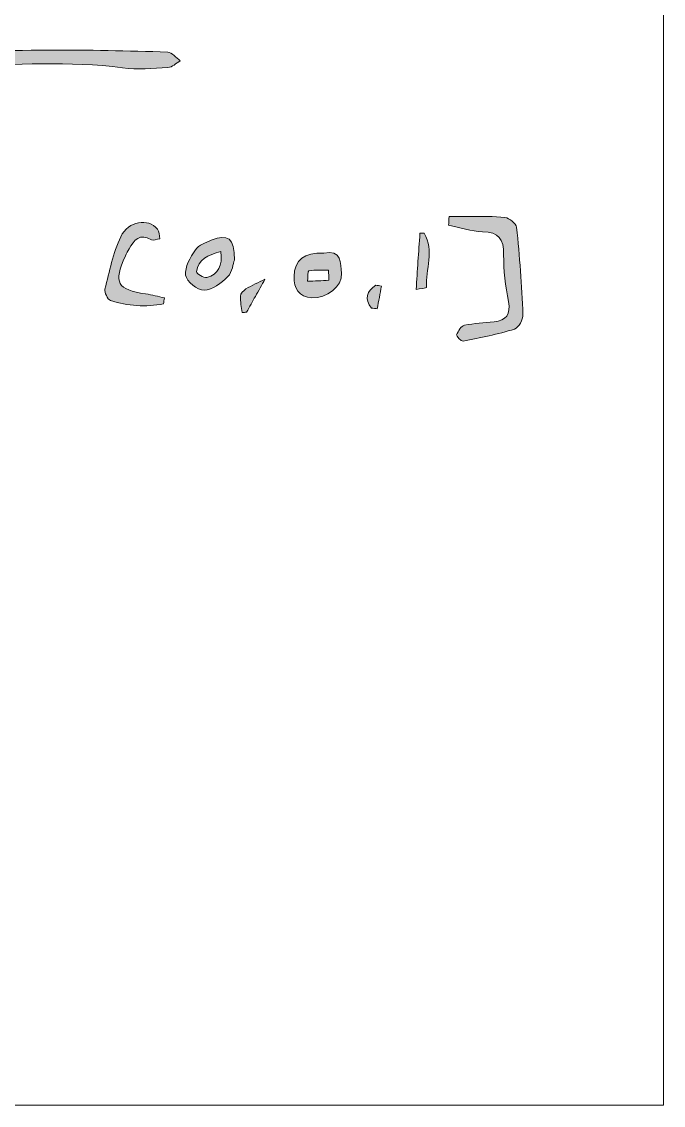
# Model space of a CAD drawing. Header units: inches. Extents: x 131 to 633, y -366 to -24.
# Drawn here: x 531.6 to 633.3, y -365.5 to -193.8 of the extents above; entities that cross this region are included whole.
import ezdxf

# ---------------------------------------------------------------- set-up
doc = ezdxf.new("R2010")
doc.units = ezdxf.units.IN
doc.header["$MEASUREMENT"] = 0
doc.layers.add('Layer 1', color=7, linetype='Continuous')

# ---------------------------------------------------------------- blocks, each defined once
blk = doc.blocks.new('block 3')
at = {"layer": 'Layer 1', "true_color": 0xffffff}
h = blk.add_hatch(color=7, dxfattribs=at)
h.dxf.hatch_style = 2
edge = h.paths.add_edge_path()
edge.add_spline(control_points=[(475.53, -199.11), (476.58, -198.95), (477.51, -198.7), (478.44, -198.7), (490.25, -198.68), (502.06, -198.76), (513.87, -198.7), (521.19, -198.66), (528.51, -198.34), (535.83, -198.3), (542.14, -198.27), (548.44, -198.42), (554.75, -198.61), (555.42, -198.63), (556.07, -199.52), (556.73, -200), (556.08, -200.38), (555.46, -201.03), (554.79, -201.07), (552.39, -201.22), (549.93, -201.44), (547.57, -201.12), (539.1, -199.95), (530.63, -200.69), (522.15, -200.72), (512.01, -200.75), (501.86, -200.38), (491.71, -200.35), (487.4, -200.33), (483.08, -200.74), (478.77, -200.93), (477.49, -200.99), (476.05, -201.28), (475.53, -199.11)], knot_values=[0, 0, 0, 0, 1, 1, 1, 2, 2, 2, 3, 3, 3, 4, 4, 4, 5, 5, 5, 6, 6, 6, 7, 7, 7, 8, 8, 8, 9, 9, 9, 10, 10, 10, 11, 11, 11, 11], degree=3, periodic=1)
h = blk.add_hatch(color=7, dxfattribs=at)
h.dxf.hatch_style = 2
edge = h.paths.add_edge_path()
edge.add_spline(control_points=[(554.09, -238.52), (551.27, -239.05), (548.44, -238.86), (545.68, -237.98), (545.22, -237.83), (544.68, -236.7), (544.8, -236.18), (545.5, -233.37), (546.08, -230.47), (547.3, -227.89), (548.51, -225.34), (551.66, -224.89), (553.12, -226.67), (553.42, -227.03), (553.38, -227.68), (553.49, -228.2), (553.04, -228.26), (552.47, -228.54), (552.17, -228.36), (550.29, -227.25), (549.42, -228.42), (548.61, -229.8), (548.39, -230.16), (548.2, -230.53), (548.03, -230.91), (546.13, -235.21), (546.7, -236.25), (551.25, -236.94), (552.25, -237.09), (553.23, -237.36), (554.22, -237.57), (554.17, -237.89), (554.13, -238.21), (554.09, -238.52)], knot_values=[0, 0, 0, 0, 1, 1, 1, 2, 2, 2, 3, 3, 3, 4, 4, 4, 5, 5, 5, 6, 6, 6, 7, 7, 7, 8, 8, 8, 9, 9, 9, 10, 10, 10, 11, 11, 11, 11], degree=3, periodic=1)
h = blk.add_hatch(color=7, dxfattribs=at)
h.dxf.hatch_style = 2
edge = h.paths.add_edge_path()
edge.add_spline(control_points=[(599.36, -224.69), (600.5, -224.69), (601.65, -224.68), (602.79, -224.69), (604.61, -224.7), (606.44, -224.59), (608.22, -224.83), (608.92, -224.93), (610, -225.79), (610.06, -226.38), (610.54, -230.98), (610.88, -235.6), (611.07, -240.22), (611.1, -240.99), (610.38, -242.31), (609.74, -242.51), (607.08, -243.35), (604.32, -243.89), (601.57, -244.43), (601.29, -244.48), (600.48, -243.6), (600.55, -243.42), (600.8, -242.83), (601.27, -242.03), (601.79, -241.92), (603.32, -241.58), (604.91, -241.54), (606.48, -241.37), (608.44, -241.15), (609.15, -240.2), (608.77, -238.15), (608.32, -235.71), (607.97, -233.2), (608.01, -230.73), (608.04, -228.23), (607.22, -227.16), (604.66, -227.08), (602.85, -227.03), (601.07, -226.43), (599.27, -226.07), (599.3, -225.61), (599.33, -225.15), (599.36, -224.69)], knot_values=[0, 0, 0, 0, 1, 1, 1, 2, 2, 2, 3, 3, 3, 4, 4, 4, 5, 5, 5, 6, 6, 6, 7, 7, 7, 8, 8, 8, 9, 9, 9, 10, 10, 10, 11, 11, 11, 12, 12, 12, 13, 13, 13, 14, 14, 14, 14], degree=3, periodic=1)
h = blk.add_hatch(color=7, dxfattribs=at)
h.dxf.hatch_style = 2
edge = h.paths.add_edge_path()
edge.add_spline(control_points=[(565.31, -231.57), (565.12, -232.11), (565.01, -233.46), (564.28, -234.2), (563.27, -235.21), (561.81, -236.31), (560.51, -236.35), (559.5, -236.38), (557.72, -234.94), (557.59, -233.98), (557.42, -232.71), (558.34, -231.14), (559.15, -229.94), (559.64, -229.2), (560.76, -228.81), (561.66, -228.44), (564.31, -227.36), (565.29, -228.07), (565.31, -231.57)], knot_values=[0, 0, 0, 0, 1, 1, 1, 2, 2, 2, 3, 3, 3, 4, 4, 4, 5, 5, 5, 6, 6, 6, 6], degree=3, periodic=1)
edge = h.paths.add_edge_path()
edge.add_spline(control_points=[(563.17, -230.2), (561.17, -230.82), (559.52, -231.38), (559.31, -233.45), (559.28, -233.71), (560.48, -234.46), (560.94, -234.34), (562.77, -233.84), (563.46, -232.47), (563.17, -230.2)], knot_values=[0, 0, 0, 0, 1, 1, 1, 2, 2, 2, 3, 3, 3, 3], degree=3, periodic=1)
h = blk.add_hatch(color=7, dxfattribs=at)
h.dxf.hatch_style = 2
edge = h.paths.add_edge_path()
edge.add_spline(control_points=[(595.38, -227.31), (597.1, -230.06), (595.6, -233.05), (595.78, -235.92), (595.78, -235.99), (594.7, -236.13), (594.13, -236.24), (594.32, -233.28), (594.52, -230.31), (594.74, -227.35), (594.74, -227.33), (595.04, -227.33), (595.38, -227.31)], knot_values=[0, 0, 0, 0, 1, 1, 1, 2, 2, 2, 3, 3, 3, 4, 4, 4, 4], degree=3, periodic=1)
h = blk.add_hatch(color=7, dxfattribs=at)
h.dxf.hatch_style = 2
edge = h.paths.add_edge_path()
edge.add_spline(control_points=[(579.5, -230.48), (582.31, -229.87), (582.18, -232.12), (582.3, -233.67), (582.46, -235.72), (579.91, -237.69), (577.61, -237.54), (575.53, -237.4), (574.74, -236.1), (574.78, -234.17), (574.83, -231.56), (576.38, -230.36), (579.5, -230.48)], knot_values=[0, 0, 0, 0, 1, 1, 1, 2, 2, 2, 3, 3, 3, 4, 4, 4, 4], degree=3, periodic=1)
edge = h.paths.add_edge_path()
edge.add_spline(control_points=[(580.3, -234.78), (580.28, -234.25), (580.27, -233.72), (580.25, -233.19), (579.21, -233.19), (578.15, -233.11), (577.14, -233.27), (576.97, -233.29), (576.97, -234.36), (576.89, -234.94), (578.03, -234.89), (579.16, -234.84), (580.3, -234.78)], knot_values=[0, 0, 0, 0, 1, 1, 1, 2, 2, 2, 3, 3, 3, 4, 4, 4, 4], degree=3, periodic=1)
h = blk.add_hatch(color=7, dxfattribs=at)
h.dxf.hatch_style = 2
edge = h.paths.add_edge_path()
edge.add_spline(control_points=[(566.56, -239.91), (566.45, -239.04), (566.23, -238.17), (566.27, -237.3), (566.29, -236.9), (566.75, -236.4), (567.15, -236.16), (568.11, -235.58), (569.15, -235.12), (570.17, -234.61), (569.66, -235.52), (569.16, -236.42), (568.65, -237.33), (568.19, -238.16), (567.73, -238.99), (567.26, -239.83), (567.03, -239.85), (566.8, -239.88), (566.56, -239.91)], knot_values=[0, 0, 0, 0, 1, 1, 1, 2, 2, 2, 3, 3, 3, 4, 4, 4, 5, 5, 5, 6, 6, 6, 6], degree=3, periodic=1)
h = blk.add_hatch(color=7, dxfattribs=at)
h.dxf.hatch_style = 2
edge = h.paths.add_edge_path()
edge.add_spline(control_points=[(587.04, -239.19), (585.86, -237.7), (586.32, -236.53), (587.75, -235.55), (588.04, -235.6), (588.33, -235.65), (588.62, -235.7), (588.41, -236.9), (588.19, -238.1), (587.98, -239.29), (587.67, -239.26), (587.35, -239.23), (587.04, -239.19)], knot_values=[0, 0, 0, 0, 1, 1, 1, 2, 2, 2, 3, 3, 3, 4, 4, 4, 4], degree=3, periodic=1)
at = {"layer": 'Layer 1', "lineweight": 0}
for points, knots in [([(130.61, -23.8), (298.17, -23.8), (465.72, -23.8), (633.33, -23.8), (633.33, -137.68), (633.33, -251.57), (633.33, -365.54), (465.79, -365.54), (298.2, -365.54), (130.61, -365.54), (130.61, -251.68), (130.61, -137.75), (130.61, -23.8)], [0, 0, 0, 0, 1, 1, 1, 2, 2, 2, 3, 3, 3, 4, 4, 4, 4]), ([(475.53, -199.11), (476.05, -201.28), (477.49, -200.99), (478.77, -200.93), (483.08, -200.74), (487.4, -200.33), (491.71, -200.35), (501.86, -200.38), (512.01, -200.75), (522.15, -200.72), (530.63, -200.69), (539.1, -199.95), (547.57, -201.12), (549.93, -201.44), (552.39, -201.22), (554.79, -201.07), (555.46, -201.03), (556.08, -200.38), (556.73, -200), (556.07, -199.52), (555.42, -198.63), (554.75, -198.61), (548.44, -198.42), (542.14, -198.27), (535.83, -198.3), (528.51, -198.34), (521.19, -198.66), (513.87, -198.7), (502.06, -198.76), (490.25, -198.68), (478.44, -198.7), (477.51, -198.7), (476.58, -198.95), (475.53, -199.11)], [0, 0, 0, 0, 1, 1, 1, 2, 2, 2, 3, 3, 3, 4, 4, 4, 5, 5, 5, 6, 6, 6, 7, 7, 7, 8, 8, 8, 9, 9, 9, 10, 10, 10, 11, 11, 11, 11]), ([(475.53, -199.11), (476.58, -198.95), (477.51, -198.7), (478.44, -198.7), (490.25, -198.68), (502.06, -198.76), (513.87, -198.7), (521.19, -198.66), (528.51, -198.34), (535.83, -198.3), (542.14, -198.27), (548.44, -198.42), (554.75, -198.61), (555.42, -198.63), (556.07, -199.52), (556.73, -200), (556.08, -200.38), (555.46, -201.03), (554.79, -201.07), (552.39, -201.22), (549.93, -201.44), (547.57, -201.12), (539.1, -199.95), (530.63, -200.69), (522.15, -200.72), (512.01, -200.75), (501.86, -200.38), (491.71, -200.35), (487.4, -200.33), (483.08, -200.74), (478.77, -200.93), (477.49, -200.99), (476.05, -201.28), (475.53, -199.11)], [0, 0, 0, 0, 1, 1, 1, 2, 2, 2, 3, 3, 3, 4, 4, 4, 5, 5, 5, 6, 6, 6, 7, 7, 7, 8, 8, 8, 9, 9, 9, 10, 10, 10, 11, 11, 11, 11]), ([(554.09, -238.52), (554.13, -238.21), (554.17, -237.89), (554.22, -237.57), (553.23, -237.36), (552.25, -237.09), (551.25, -236.94), (546.7, -236.25), (546.13, -235.21), (548.03, -230.91), (548.2, -230.53), (548.39, -230.16), (548.61, -229.8), (549.42, -228.42), (550.29, -227.25), (552.17, -228.36), (552.47, -228.54), (553.04, -228.26), (553.49, -228.2), (553.38, -227.68), (553.42, -227.03), (553.12, -226.67), (551.66, -224.89), (548.51, -225.34), (547.3, -227.89), (546.08, -230.47), (545.5, -233.37), (544.8, -236.18), (544.68, -236.7), (545.22, -237.83), (545.68, -237.98), (548.44, -238.86), (551.27, -239.05), (554.09, -238.52)], [0, 0, 0, 0, 1, 1, 1, 2, 2, 2, 3, 3, 3, 4, 4, 4, 5, 5, 5, 6, 6, 6, 7, 7, 7, 8, 8, 8, 9, 9, 9, 10, 10, 10, 11, 11, 11, 11]), ([(554.09, -238.52), (551.27, -239.05), (548.44, -238.86), (545.68, -237.98), (545.22, -237.83), (544.68, -236.7), (544.8, -236.18), (545.5, -233.37), (546.08, -230.47), (547.3, -227.89), (548.51, -225.34), (551.66, -224.89), (553.12, -226.67), (553.42, -227.03), (553.38, -227.68), (553.49, -228.2), (553.04, -228.26), (552.47, -228.54), (552.17, -228.36), (550.29, -227.25), (549.42, -228.42), (548.61, -229.8), (548.39, -230.16), (548.2, -230.53), (548.03, -230.91), (546.13, -235.21), (546.7, -236.25), (551.25, -236.94), (552.25, -237.09), (553.23, -237.36), (554.22, -237.57), (554.17, -237.89), (554.13, -238.21), (554.09, -238.52)], [0, 0, 0, 0, 1, 1, 1, 2, 2, 2, 3, 3, 3, 4, 4, 4, 5, 5, 5, 6, 6, 6, 7, 7, 7, 8, 8, 8, 9, 9, 9, 10, 10, 10, 11, 11, 11, 11]), ([(599.36, -224.69), (599.33, -225.15), (599.3, -225.61), (599.27, -226.07), (601.07, -226.43), (602.85, -227.03), (604.66, -227.08), (607.22, -227.16), (608.04, -228.23), (608.01, -230.73), (607.97, -233.2), (608.32, -235.71), (608.77, -238.15), (609.15, -240.2), (608.44, -241.15), (606.48, -241.37), (604.91, -241.54), (603.32, -241.58), (601.79, -241.92), (601.27, -242.03), (600.8, -242.83), (600.55, -243.42), (600.48, -243.6), (601.29, -244.48), (601.57, -244.43), (604.32, -243.89), (607.08, -243.35), (609.74, -242.51), (610.38, -242.31), (611.1, -240.99), (611.07, -240.22), (610.88, -235.6), (610.54, -230.98), (610.06, -226.38), (610, -225.79), (608.92, -224.93), (608.22, -224.83), (606.44, -224.59), (604.61, -224.7), (602.79, -224.69), (601.65, -224.68), (600.5, -224.69), (599.36, -224.69)], [0, 0, 0, 0, 1, 1, 1, 2, 2, 2, 3, 3, 3, 4, 4, 4, 5, 5, 5, 6, 6, 6, 7, 7, 7, 8, 8, 8, 9, 9, 9, 10, 10, 10, 11, 11, 11, 12, 12, 12, 13, 13, 13, 14, 14, 14, 14]), ([(599.36, -224.69), (600.5, -224.69), (601.65, -224.68), (602.79, -224.69), (604.61, -224.7), (606.44, -224.59), (608.22, -224.83), (608.92, -224.93), (610, -225.79), (610.06, -226.38), (610.54, -230.98), (610.88, -235.6), (611.07, -240.22), (611.1, -240.99), (610.38, -242.31), (609.74, -242.51), (607.08, -243.35), (604.32, -243.89), (601.57, -244.43), (601.29, -244.48), (600.48, -243.6), (600.55, -243.42), (600.8, -242.83), (601.27, -242.03), (601.79, -241.92), (603.32, -241.58), (604.91, -241.54), (606.48, -241.37), (608.44, -241.15), (609.15, -240.2), (608.77, -238.15), (608.32, -235.71), (607.97, -233.2), (608.01, -230.73), (608.04, -228.23), (607.22, -227.16), (604.66, -227.08), (602.85, -227.03), (601.07, -226.43), (599.27, -226.07), (599.3, -225.61), (599.33, -225.15), (599.36, -224.69)], [0, 0, 0, 0, 1, 1, 1, 2, 2, 2, 3, 3, 3, 4, 4, 4, 5, 5, 5, 6, 6, 6, 7, 7, 7, 8, 8, 8, 9, 9, 9, 10, 10, 10, 11, 11, 11, 12, 12, 12, 13, 13, 13, 14, 14, 14, 14]), ([(565.31, -231.57), (565.29, -228.07), (564.31, -227.36), (561.66, -228.44), (560.76, -228.81), (559.64, -229.2), (559.15, -229.94), (558.34, -231.14), (557.42, -232.71), (557.59, -233.98), (557.72, -234.94), (559.5, -236.38), (560.51, -236.35), (561.81, -236.31), (563.27, -235.21), (564.28, -234.2), (565.01, -233.46), (565.12, -232.11), (565.31, -231.57)], [0, 0, 0, 0, 1, 1, 1, 2, 2, 2, 3, 3, 3, 4, 4, 4, 5, 5, 5, 6, 6, 6, 6]), ([(565.31, -231.57), (565.12, -232.11), (565.01, -233.46), (564.28, -234.2), (563.27, -235.21), (561.81, -236.31), (560.51, -236.35), (559.5, -236.38), (557.72, -234.94), (557.59, -233.98), (557.42, -232.71), (558.34, -231.14), (559.15, -229.94), (559.64, -229.2), (560.76, -228.81), (561.66, -228.44), (564.31, -227.36), (565.29, -228.07), (565.31, -231.57)], [0, 0, 0, 0, 1, 1, 1, 2, 2, 2, 3, 3, 3, 4, 4, 4, 5, 5, 5, 6, 6, 6, 6]), ([(595.38, -227.31), (595.04, -227.33), (594.74, -227.33), (594.74, -227.35), (594.52, -230.31), (594.32, -233.28), (594.13, -236.24), (594.7, -236.13), (595.78, -235.99), (595.78, -235.92), (595.6, -233.05), (597.1, -230.06), (595.38, -227.31)], [0, 0, 0, 0, 1, 1, 1, 2, 2, 2, 3, 3, 3, 4, 4, 4, 4]), ([(595.38, -227.31), (597.1, -230.06), (595.6, -233.05), (595.78, -235.92), (595.78, -235.99), (594.7, -236.13), (594.13, -236.24), (594.32, -233.28), (594.52, -230.31), (594.74, -227.35), (594.74, -227.33), (595.04, -227.33), (595.38, -227.31)], [0, 0, 0, 0, 1, 1, 1, 2, 2, 2, 3, 3, 3, 4, 4, 4, 4]), ([(579.5, -230.48), (576.38, -230.36), (574.83, -231.56), (574.78, -234.17), (574.74, -236.1), (575.53, -237.4), (577.61, -237.54), (579.91, -237.69), (582.46, -235.72), (582.3, -233.67), (582.18, -232.12), (582.31, -229.87), (579.5, -230.48)], [0, 0, 0, 0, 1, 1, 1, 2, 2, 2, 3, 3, 3, 4, 4, 4, 4]), ([(579.5, -230.48), (582.31, -229.87), (582.18, -232.12), (582.3, -233.67), (582.46, -235.72), (579.91, -237.69), (577.61, -237.54), (575.53, -237.4), (574.74, -236.1), (574.78, -234.17), (574.83, -231.56), (576.38, -230.36), (579.5, -230.48)], [0, 0, 0, 0, 1, 1, 1, 2, 2, 2, 3, 3, 3, 4, 4, 4, 4]), ([(563.17, -230.2), (561.17, -230.82), (559.52, -231.38), (559.31, -233.45), (559.28, -233.71), (560.48, -234.46), (560.94, -234.34), (562.77, -233.84), (563.46, -232.47), (563.17, -230.2)], [0, 0, 0, 0, 1, 1, 1, 2, 2, 2, 3, 3, 3, 3]), ([(563.17, -230.2), (563.46, -232.47), (562.77, -233.84), (560.94, -234.34), (560.48, -234.46), (559.28, -233.71), (559.31, -233.45), (559.52, -231.38), (561.17, -230.82), (563.17, -230.2)], [0, 0, 0, 0, 1, 1, 1, 2, 2, 2, 3, 3, 3, 3]), ([(580.3, -234.78), (580.28, -234.25), (580.27, -233.72), (580.25, -233.19), (579.21, -233.19), (578.15, -233.11), (577.14, -233.27), (576.97, -233.29), (576.97, -234.36), (576.89, -234.94), (578.03, -234.89), (579.16, -234.84), (580.3, -234.78)], [0, 0, 0, 0, 1, 1, 1, 2, 2, 2, 3, 3, 3, 4, 4, 4, 4]), ([(580.3, -234.78), (579.16, -234.84), (578.03, -234.89), (576.89, -234.94), (576.97, -234.36), (576.97, -233.29), (577.14, -233.27), (578.15, -233.11), (579.21, -233.19), (580.25, -233.19), (580.27, -233.72), (580.28, -234.25), (580.3, -234.78)], [0, 0, 0, 0, 1, 1, 1, 2, 2, 2, 3, 3, 3, 4, 4, 4, 4]), ([(566.56, -239.91), (566.8, -239.88), (567.03, -239.85), (567.26, -239.83), (567.73, -238.99), (568.19, -238.16), (568.65, -237.33), (569.16, -236.42), (569.66, -235.52), (570.17, -234.61), (569.15, -235.12), (568.11, -235.58), (567.15, -236.16), (566.75, -236.4), (566.29, -236.9), (566.27, -237.3), (566.23, -238.17), (566.45, -239.04), (566.56, -239.91)], [0, 0, 0, 0, 1, 1, 1, 2, 2, 2, 3, 3, 3, 4, 4, 4, 5, 5, 5, 6, 6, 6, 6]), ([(566.56, -239.91), (566.45, -239.04), (566.23, -238.17), (566.27, -237.3), (566.29, -236.9), (566.75, -236.4), (567.15, -236.16), (568.11, -235.58), (569.15, -235.12), (570.17, -234.61), (569.66, -235.52), (569.16, -236.42), (568.65, -237.33), (568.19, -238.16), (567.73, -238.99), (567.26, -239.83), (567.03, -239.85), (566.8, -239.88), (566.56, -239.91)], [0, 0, 0, 0, 1, 1, 1, 2, 2, 2, 3, 3, 3, 4, 4, 4, 5, 5, 5, 6, 6, 6, 6]), ([(587.04, -239.19), (587.35, -239.23), (587.67, -239.26), (587.98, -239.29), (588.19, -238.1), (588.41, -236.9), (588.62, -235.7), (588.33, -235.65), (588.04, -235.6), (587.75, -235.55), (586.32, -236.53), (585.86, -237.7), (587.04, -239.19)], [0, 0, 0, 0, 1, 1, 1, 2, 2, 2, 3, 3, 3, 4, 4, 4, 4]), ([(587.04, -239.19), (585.86, -237.7), (586.32, -236.53), (587.75, -235.55), (588.04, -235.6), (588.33, -235.65), (588.62, -235.7), (588.41, -236.9), (588.19, -238.1), (587.98, -239.29), (587.67, -239.26), (587.35, -239.23), (587.04, -239.19)], [0, 0, 0, 0, 1, 1, 1, 2, 2, 2, 3, 3, 3, 4, 4, 4, 4])]:
    blk.add_open_spline(points, degree=3, knots=knots, dxfattribs=at)
blk = doc.blocks.new('block 2')
at = {"layer": 'Layer 1'}
blk.add_blockref('block 3', (0, 0), dxfattribs=at)

msp = doc.modelspace()

# ---------------------------------------------------------------- block references
at = {"layer": 'Layer 1'}
msp.add_blockref('block 2', (0, 0), dxfattribs=at)

doc.saveas('drawing.dxf')
